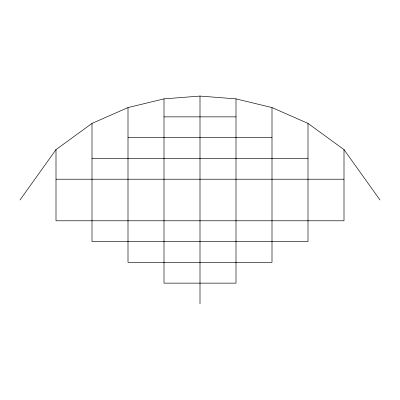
<?xml version="1.0" encoding="UTF-8"?>
<svg xmlns="http://www.w3.org/2000/svg" width="400" height="400" viewBox="0 0 400 400"><rect width="100%" height="100%" fill="white"/><g stroke="black" fill="none" stroke-linecap="round" stroke-linejoin="round"><path stroke-width="0.6" d="M20 200L56 149.61L92 123.415L128 107.585L164 98.875L200 96.075L236 98.875L272 107.585L308 123.415L344 149.61L380 200M164 116.865L236 116.865M128 137.65L272 137.65M92 158.43L308 158.43M56 179.215L344 179.215M344 149.61L344 220.785L56 220.785L56 149.61M308 123.415L308 241.57L92 241.57L92 123.415M272 107.585L272 262.355L128 262.355L128 107.585M236 98.875L236 283.14L164 283.14L164 98.875M200 96.075L200 303.925"/></g></svg>
